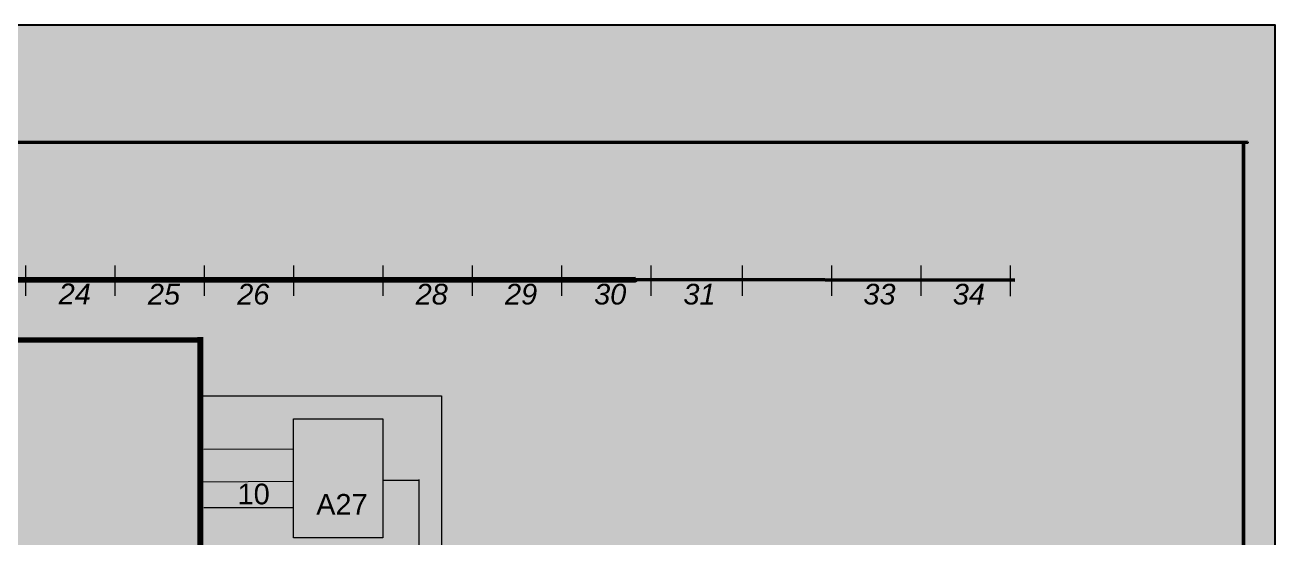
# Model space of a CAD drawing. Header units: millimetres. Extents: x 0 to 590, y 2 to 420.
# Drawn here: x 381.6 to 590.4, y 334.6 to 420.2 of the extents above; entities that cross this region are included whole.
import ezdxf
from ezdxf.xclip import XClip

# ---------------------------------------------------------------- set-up
doc = ezdxf.new("R2010")
doc.units = ezdxf.units.MM
doc.header["$MEASUREMENT"] = 0
doc.layers.get('0').update_dxf_attribs({"linetype": 'CONTINUOUS'})
doc.styles.add('Arial$001', font='arial.ttf', dxfattribs={"height": 3.452631})
doc.styles.add('Arial$201', font='ariali.ttf', dxfattribs={"oblique": 15, "height": 2.373684})

# ---------------------------------------------------------------- blocks, each defined once
blk = doc.blocks.new('MF28FC3F0')
at = {"true_color": 0xffffff}
for points in [[(0, 420.2), (0, 2.21), (590.35, 2.21), (590.35, 420.2)], [(0, 420.2), (0, 2.44), (590.35, 2.44), (590.35, 420.2)]]:
    blk.add_hatch(color=0, dxfattribs=at).paths.add_polyline_path(points)
blk = doc.blocks.new('MF28FC4B0')
at = {"color": 0, "linetype": 'Continuous', "lineweight": 50, "true_color": 0x000007}
for points in [[(4.84, 400.61), (585.74, 400.64), (585.74, 400.64)], [(4.84, 400.38), (4.84, 7.48), (585.09, 7.48), (585.09, 400.38)]]:
    blk.add_lwpolyline(points, dxfattribs=at)

msp = doc.modelspace()

# ---------------------------------------------------------------- hatches: boundary and pattern name
at = {"true_color": 0x000007}
h = msp.add_hatch(color=0, dxfattribs=at)
h.paths.add_polyline_path([(431.94, 373.62), (431.94, 373.62), (431.94, 373.64), (431.95, 373.66), (431.95, 373.69), (431.96, 373.71), (431.96, 373.73), (431.97, 373.75), (431.97, 373.77), (431.98, 373.79), (431.98, 373.81), (431.99, 373.83), (432, 373.85), (432, 373.87), (432.01, 373.88), (432.01, 373.9), (432.02, 373.92), (432.03, 373.94), (432.03, 373.95), (432.04, 373.97), (432.05, 373.99), (432.06, 374), (432.06, 374.02), (432.07, 374.03), (432.08, 374.05), (432.09, 374.06), (432.09, 374.06), (432.1, 374.08), (432.1, 374.09), (432.11, 374.11), (432.12, 374.12), (432.13, 374.13), (432.14, 374.15), (432.15, 374.16), (432.16, 374.17), (432.17, 374.19), (432.18, 374.2), (432.19, 374.21), (432.2, 374.23), (432.21, 374.24), (432.22, 374.26), (432.23, 374.27), (432.25, 374.28), (432.26, 374.3), (432.27, 374.31), (432.28, 374.32), (432.3, 374.34), (432.31, 374.35), (432.32, 374.36), (432.34, 374.38), (432.35, 374.39), (432.37, 374.41), (432.38, 374.42), (432.4, 374.43), (432.42, 374.45), (432.43, 374.47), (432.45, 374.48), (432.47, 374.5), (432.5, 374.52), (432.52, 374.54), (432.54, 374.56), (432.57, 374.58), (432.59, 374.6), (432.62, 374.62), (432.64, 374.65), (432.67, 374.67), (432.7, 374.7), (432.73, 374.72), (432.76, 374.75), (432.8, 374.77), (432.83, 374.8), (432.87, 374.83), (432.9, 374.86), (432.94, 374.89), (432.98, 374.92), (433, 374.94), (433.02, 374.96), (433.04, 374.97), (433.06, 374.99), (433.08, 375.01), (433.1, 375.02), (433.12, 375.04), (433.14, 375.05), (433.16, 375.07), (433.18, 375.08), (433.19, 375.1), (433.21, 375.11), (433.23, 375.12), (433.24, 375.14), (433.25, 375.15), (433.27, 375.16), (433.28, 375.17), (433.29, 375.18), (433.31, 375.2), (433.32, 375.21), (433.33, 375.22), (433.34, 375.23), (433.35, 375.24), (433.36, 375.25), (433.37, 375.26), (433.38, 375.27), (433.39, 375.29), (433.4, 375.3), (433.41, 375.31), (433.42, 375.32), (433.43, 375.34), (433.44, 375.35), (433.45, 375.36), (433.46, 375.37), (433.47, 375.38), (433.48, 375.4), (433.49, 375.41), (433.5, 375.42), (433.51, 375.43), (433.51, 375.45), (433.52, 375.46), (433.53, 375.47), (433.54, 375.48), (433.54, 375.5), (433.55, 375.51), (433.56, 375.52), (433.56, 375.53), (433.57, 375.55), (433.57, 375.55), (433.58, 375.56), (433.58, 375.57), (433.59, 375.58), (433.59, 375.59), (433.59, 375.6), (433.59, 375.61), (433.6, 375.62), (433.6, 375.62), (433.6, 375.63), (433.6, 375.64), (433.61, 375.65), (433.61, 375.66), (433.61, 375.67), (433.61, 375.68), (433.61, 375.69), (433.62, 375.7), (433.62, 375.71), (433.62, 375.72), (433.62, 375.73), (433.62, 375.73), (433.62, 375.74), (433.62, 375.75), (433.62, 375.76), (433.62, 375.78), (433.62, 375.79), (433.62, 375.81), (433.62, 375.82), (433.61, 375.84), (433.61, 375.86), (433.61, 375.87), (433.6, 375.89), (433.6, 375.9), (433.59, 375.92), (433.59, 375.93), (433.58, 375.94), (433.58, 375.96), (433.57, 375.97), (433.56, 375.99), (433.55, 376), (433.55, 376.01), (433.54, 376.03), (433.53, 376.04), (433.52, 376.05), (433.51, 376.07), (433.49, 376.08), (433.48, 376.09), (433.47, 376.11), (433.46, 376.12), (433.45, 376.13), (433.44, 376.14), (433.43, 376.15), (433.42, 376.16), (433.4, 376.17), (433.39, 376.18), (433.38, 376.18), (433.36, 376.19), (433.35, 376.2), (433.34, 376.2), (433.32, 376.21), (433.31, 376.21), (433.29, 376.22), (433.28, 376.22), (433.26, 376.22), (433.25, 376.23), (433.23, 376.23), (433.21, 376.23), (433.2, 376.23), (433.18, 376.24), (433.16, 376.24), (433.14, 376.24), (433.13, 376.24), (433.11, 376.24), (433.09, 376.24), (433.08, 376.23), (433.06, 376.23), (433.05, 376.23), (433.03, 376.23), (433.01, 376.22), (433, 376.22), (432.98, 376.22), (432.97, 376.21), (432.95, 376.21), (432.94, 376.2), (432.93, 376.2), (432.91, 376.19), (432.9, 376.18), (432.88, 376.18), (432.87, 376.17), (432.86, 376.16), (432.84, 376.15), (432.83, 376.14), (432.82, 376.13), (432.8, 376.13), (432.79, 376.12), (432.78, 376.11), (432.77, 376.09), (432.76, 376.08), (432.74, 376.07), (432.73, 376.05), (432.72, 376.04), (432.71, 376.02), (432.7, 376.01), (432.69, 375.99), (432.68, 375.97), (432.67, 375.95), (432.66, 375.94), (432.65, 375.92), (432.64, 375.9), (432.63, 375.88), (432.62, 375.86), (432.61, 375.84), (432.61, 375.82), (432.6, 375.79), (432.59, 375.77), (432.59, 375.75), (432.58, 375.72), (432.57, 375.7), (432.57, 375.67), (432.57, 375.64), (432.2, 375.69), (432.2, 375.69), (432.21, 375.73), (432.21, 375.76), (432.22, 375.79), (432.23, 375.82), (432.23, 375.85), (432.24, 375.88), (432.25, 375.91), (432.26, 375.94), (432.27, 375.96), (432.29, 375.99), (432.3, 376.02), (432.31, 376.04), (432.32, 376.07), (432.34, 376.09), (432.35, 376.11), (432.37, 376.14), (432.39, 376.16), (432.4, 376.18), (432.42, 376.2), (432.44, 376.22), (432.46, 376.25), (432.48, 376.26), (432.5, 376.28), (432.52, 376.3), (432.54, 376.32), (432.56, 376.34), (432.58, 376.36), (432.6, 376.37), (432.62, 376.39), (432.65, 376.4), (432.67, 376.42), (432.69, 376.43), (432.72, 376.44), (432.74, 376.45), (432.76, 376.46), (432.79, 376.47), (432.82, 376.48), (432.84, 376.49), (432.87, 376.5), (432.89, 376.51), (432.92, 376.51), (432.95, 376.52), (432.98, 376.52), (433.01, 376.53), (433.04, 376.53), (433.06, 376.53), (433.09, 376.53), (433.13, 376.53), (433.15, 376.53), (433.17, 376.53), (433.19, 376.53), (433.21, 376.53), (433.23, 376.53), (433.25, 376.53), (433.27, 376.52), (433.28, 376.52), (433.3, 376.52), (433.32, 376.52), (433.34, 376.51), (433.36, 376.51), (433.38, 376.5), (433.4, 376.5), (433.41, 376.49), (433.43, 376.48), (433.45, 376.48), (433.47, 376.47), (433.49, 376.46), (433.5, 376.46), (433.52, 376.45), (433.54, 376.44), (433.55, 376.43), (433.57, 376.42), (433.57, 376.42), (433.59, 376.41), (433.6, 376.4), (433.62, 376.39), (433.63, 376.38), (433.65, 376.37), (433.66, 376.37), (433.68, 376.36), (433.69, 376.35), (433.7, 376.34), (433.72, 376.32), (433.73, 376.31), (433.74, 376.3), (433.76, 376.29), (433.77, 376.28), (433.78, 376.27), (433.79, 376.25), (433.8, 376.24), (433.81, 376.23), (433.82, 376.21), (433.83, 376.2), (433.84, 376.19), (433.85, 376.17), (433.86, 376.15), (433.87, 376.14), (433.88, 376.12), (433.89, 376.11), (433.89, 376.09), (433.9, 376.07), (433.91, 376.06), (433.92, 376.04), (433.93, 376.03), (433.93, 376.01), (433.94, 376), (433.94, 375.98), (433.95, 375.96), (433.95, 375.95), (433.96, 375.93), (433.96, 375.92), (433.97, 375.9), (433.97, 375.89), (433.97, 375.87), (433.98, 375.86), (433.98, 375.84), (433.98, 375.82), (433.98, 375.81), (433.98, 375.79), (433.98, 375.78), (433.98, 375.76), (433.98, 375.73), (433.98, 375.71), (433.98, 375.69), (433.97, 375.66), (433.97, 375.64), (433.97, 375.61), (433.96, 375.59), (433.96, 375.57), (433.95, 375.54), (433.94, 375.52), (433.93, 375.5), (433.92, 375.47), (433.91, 375.45), (433.9, 375.43), (433.89, 375.4), (433.88, 375.38), (433.87, 375.36), (433.86, 375.34), (433.84, 375.31), (433.83, 375.29), (433.81, 375.27), (433.8, 375.25), (433.78, 375.22), (433.77, 375.2), (433.77, 375.2), (433.76, 375.18), (433.74, 375.17), (433.73, 375.15), (433.71, 375.13), (433.69, 375.11), (433.67, 375.09), (433.65, 375.07), (433.63, 375.05), (433.61, 375.03), (433.58, 375), (433.55, 374.98), (433.52, 374.95), (433.49, 374.92), (433.46, 374.89), (433.42, 374.86), (433.38, 374.83), (433.34, 374.8), (433.3, 374.77), (433.26, 374.73), (433.22, 374.7), (433.17, 374.66), (433.13, 374.62), (433.08, 374.58), (433.03, 374.54), (433.03, 374.54), (433, 374.52), (432.98, 374.51), (432.96, 374.49), (432.94, 374.48), (432.92, 374.46), (432.9, 374.45), (432.88, 374.43), (432.86, 374.42), (432.84, 374.4), (432.83, 374.39), (432.81, 374.37), (432.79, 374.36), (432.78, 374.34), (432.76, 374.33), (432.74, 374.32), (432.73, 374.3), (432.72, 374.29), (432.7, 374.28), (432.69, 374.27), (432.68, 374.26), (432.66, 374.24), (432.65, 374.23), (432.64, 374.22), (432.63, 374.21), (432.63, 374.21), (432.62, 374.2), (432.61, 374.19), (432.6, 374.18), (432.59, 374.16), (432.58, 374.15), (432.57, 374.14), (432.56, 374.13), (432.55, 374.12), (432.55, 374.11), (432.54, 374.1), (432.53, 374.08), (432.52, 374.07), (432.51, 374.06), (432.5, 374.05), (432.5, 374.04), (432.49, 374.03), (432.48, 374.02), (432.47, 374.01), (432.47, 374), (432.46, 373.99), (432.45, 373.98), (432.45, 373.97), (432.44, 373.96), (432.43, 373.95), (432.43, 373.95), (433.73, 373.95), (433.67, 373.62)])
h.paths.add_polyline_path([(431.94, 373.62), (433.67, 373.62)])
h.paths.add_polyline_path([(436.9, 373.62), (436.9, 373.62), (436.9, 373.64), (436.9, 373.67), (436.91, 373.69), (436.92, 373.72), (436.92, 373.75), (436.93, 373.77), (436.93, 373.8), (436.94, 373.83), (436.95, 373.86), (436.95, 373.88), (436.96, 373.91), (436.97, 373.94), (436.98, 373.97), (436.99, 374), (437, 374.03), (437.01, 374.06), (437.02, 374.09), (437.03, 374.13), (437.04, 374.16), (437.05, 374.19), (437.06, 374.22), (437.07, 374.26), (437.08, 374.29), (437.09, 374.33), (437.09, 374.33), (437.11, 374.37), (437.12, 374.41), (437.14, 374.45), (437.16, 374.49), (437.17, 374.53), (437.19, 374.57), (437.21, 374.62), (437.22, 374.66), (437.24, 374.7), (437.26, 374.74), (437.28, 374.78), (437.3, 374.82), (437.32, 374.86), (437.34, 374.9), (437.36, 374.94), (437.39, 374.99), (437.41, 375.03), (437.43, 375.07), (437.45, 375.11), (437.48, 375.15), (437.5, 375.19), (437.52, 375.23), (437.55, 375.27), (437.57, 375.31), (437.6, 375.35), (437.62, 375.39), (437.65, 375.43), (437.67, 375.47), (437.7, 375.51), (437.73, 375.54), (437.75, 375.58), (437.78, 375.62), (437.81, 375.65), (437.83, 375.69), (437.86, 375.72), (437.89, 375.76), (437.92, 375.79), (437.95, 375.83), (437.98, 375.86), (438.01, 375.9), (438.03, 375.93), (438.06, 375.96), (438.09, 376), (438.12, 376.03), (438.15, 376.06), (438.18, 376.09), (438.22, 376.12), (438.25, 376.15), (436.8, 376.15), (436.86, 376.48), (438.71, 376.48), (438.64, 376.15), (438.64, 376.15), (438.6, 376.12), (438.56, 376.08), (438.53, 376.05), (438.49, 376.01), (438.45, 375.97), (438.42, 375.93), (438.38, 375.89), (438.34, 375.85), (438.31, 375.81), (438.27, 375.76), (438.24, 375.72), (438.21, 375.68), (438.17, 375.63), (438.14, 375.58), (438.1, 375.54), (438.07, 375.49), (438.04, 375.44), (438.01, 375.39), (437.97, 375.34), (437.94, 375.29), (437.91, 375.24), (437.88, 375.19), (437.85, 375.14), (437.82, 375.08), (437.82, 375.08), (437.79, 375.02), (437.75, 374.96), (437.72, 374.9), (437.69, 374.84), (437.66, 374.78), (437.64, 374.71), (437.61, 374.65), (437.58, 374.59), (437.56, 374.53), (437.53, 374.47), (437.51, 374.41), (437.48, 374.35), (437.46, 374.28), (437.44, 374.22), (437.42, 374.16), (437.4, 374.1), (437.38, 374.04), (437.36, 373.98), (437.34, 373.92), (437.32, 373.86), (437.3, 373.8), (437.29, 373.74), (437.27, 373.68), (437.26, 373.62)])
h.paths.add_polyline_path([(436.9, 373.62), (437.26, 373.62)])
h = msp.add_hatch(color=0, dxfattribs=at)
edge = h.paths.add_edge_path()
edge.add_line((506.71, 374.38), (507.06, 374.43))
edge.add_spline(control_points=[(507.06, 374.43), (507.09, 374.23), (507.14, 374.08), (507.24, 373.98), (507.24, 373.98), (507.32, 373.9), (507.43, 373.87), (507.58, 373.87), (507.58, 373.87), (507.76, 373.87), (507.91, 373.92), (508.04, 374.05), (508.04, 374.05), (508.18, 374.18), (508.24, 374.31), (508.24, 374.48), (508.24, 374.48), (508.24, 374.62), (508.19, 374.74), (508.09, 374.84), (508.09, 374.84), (507.99, 374.92), (507.86, 374.97), (507.71, 374.97), (507.71, 374.97), (507.68, 374.97), (507.65, 374.97), (507.6, 374.97)], knot_values=[0, 0, 0, 0, 0.035714, 0.035714, 0.035714, 0.035714, 0.071429, 0.071429, 0.071429, 0.071429, 0.107143, 0.107143, 0.107143, 0.107143, 0.142857, 0.142857, 0.142857, 0.142857, 0.178571, 0.178571, 0.178571, 0.178571, 0.214286, 0.214286, 0.214286, 0.214286, 1, 1, 1, 1], degree=3, periodic=0)
edge.add_line((507.6, 374.97), (507.65, 375.27))
edge.add_spline(control_points=[(507.65, 375.27), (507.68, 375.27), (507.71, 375.25), (507.75, 375.25), (507.75, 375.25), (507.96, 375.25), (508.11, 375.3), (508.22, 375.4), (508.22, 375.4), (508.34, 375.5), (508.39, 375.63), (508.39, 375.78), (508.39, 375.78), (508.39, 375.91), (508.34, 376.02), (508.26, 376.11), (508.26, 376.11), (508.16, 376.2), (508.06, 376.24), (507.93, 376.24), (507.93, 376.24), (507.8, 376.24), (507.68, 376.2), (507.58, 376.11), (507.58, 376.11), (507.47, 376.01), (507.42, 375.87), (507.38, 375.71)], knot_values=[0, 0, 0, 0, 0.035714, 0.035714, 0.035714, 0.035714, 0.071429, 0.071429, 0.071429, 0.071429, 0.107143, 0.107143, 0.107143, 0.107143, 0.142857, 0.142857, 0.142857, 0.142857, 0.178571, 0.178571, 0.178571, 0.178571, 0.214286, 0.214286, 0.214286, 0.214286, 1, 1, 1, 1], degree=3, periodic=0)
edge.add_line((507.38, 375.71), (507.02, 375.78))
edge.add_spline(control_points=[(507.02, 375.78), (507.09, 376.02), (507.2, 376.2), (507.37, 376.34), (507.37, 376.34), (507.53, 376.47), (507.71, 376.53), (507.94, 376.53), (507.94, 376.53), (508.19, 376.53), (508.37, 376.45), (508.52, 376.32), (508.52, 376.32), (508.67, 376.17), (508.74, 375.99), (508.74, 375.79), (508.74, 375.79), (508.74, 375.63), (508.7, 375.5), (508.62, 375.38), (508.62, 375.38), (508.54, 375.27), (508.42, 375.18), (508.26, 375.1), (508.26, 375.1), (508.37, 375.04), (508.46, 374.95), (508.52, 374.85), (508.52, 374.85), (508.57, 374.77), (508.6, 374.66), (508.6, 374.54), (508.6, 374.54), (508.6, 374.28), (508.5, 374.05), (508.31, 373.87), (508.31, 373.87), (508.11, 373.67), (507.88, 373.57), (507.62, 373.57), (507.62, 373.57), (507.35, 373.57), (507.14, 373.65), (506.97, 373.8), (506.97, 373.8), (506.83, 373.95), (506.73, 374.13), (506.71, 374.38)], knot_values=[0, 0, 0, 0, 0.020833, 0.020833, 0.020833, 0.020833, 0.041667, 0.041667, 0.041667, 0.041667, 0.0625, 0.0625, 0.0625, 0.0625, 0.083333, 0.083333, 0.083333, 0.083333, 0.104167, 0.104167, 0.104167, 0.104167, 0.125, 0.125, 0.125, 0.125, 0.145833, 0.145833, 0.145833, 0.145833, 0.166667, 0.166667, 0.166667, 0.166667, 0.1875, 0.1875, 0.1875, 0.1875, 0.208333, 0.208333, 0.208333, 0.208333, 0.229167, 0.229167, 0.229167, 0.229167, 1, 1, 1, 1], degree=3, periodic=0)
h.paths.add_polyline_path([(511.34, 373.62), (511.34, 373.62), (511.34, 373.64), (511.35, 373.66), (511.35, 373.69), (511.35, 373.71), (511.36, 373.73), (511.36, 373.75), (511.37, 373.77), (511.38, 373.79), (511.38, 373.81), (511.39, 373.83), (511.39, 373.85), (511.4, 373.87), (511.4, 373.88), (511.41, 373.9), (511.42, 373.92), (511.42, 373.94), (511.43, 373.95), (511.44, 373.97), (511.45, 373.99), (511.45, 374), (511.46, 374.02), (511.47, 374.03), (511.48, 374.05), (511.48, 374.06), (511.48, 374.06), (511.49, 374.08), (511.5, 374.09), (511.51, 374.11), (511.52, 374.12), (511.53, 374.13), (511.54, 374.15), (511.55, 374.16), (511.56, 374.17), (511.57, 374.19), (511.58, 374.2), (511.59, 374.21), (511.6, 374.23), (511.61, 374.24), (511.62, 374.26), (511.63, 374.27), (511.64, 374.28), (511.66, 374.3), (511.67, 374.31), (511.68, 374.32), (511.69, 374.34), (511.71, 374.35), (511.72, 374.36), (511.73, 374.38), (511.75, 374.39), (511.76, 374.41), (511.78, 374.42), (511.79, 374.43), (511.81, 374.45), (511.82, 374.47), (511.84, 374.48), (511.86, 374.5), (511.88, 374.52), (511.91, 374.54), (511.93, 374.56), (511.96, 374.58), (511.98, 374.6), (512.01, 374.62), (512.04, 374.65), (512.06, 374.67), (512.09, 374.7), (512.13, 374.72), (512.16, 374.75), (512.19, 374.77), (512.23, 374.8), (512.26, 374.83), (512.3, 374.86), (512.34, 374.89), (512.37, 374.92), (512.4, 374.94), (512.42, 374.96), (512.44, 374.97), (512.46, 374.99), (512.48, 375.01), (512.5, 375.02), (512.52, 375.04), (512.54, 375.05), (512.56, 375.07), (512.57, 375.08), (512.59, 375.1), (512.61, 375.11), (512.62, 375.12), (512.64, 375.14), (512.65, 375.15), (512.67, 375.16), (512.68, 375.17), (512.69, 375.18), (512.7, 375.2), (512.71, 375.21), (512.72, 375.22), (512.73, 375.23), (512.74, 375.24), (512.75, 375.25), (512.76, 375.26), (512.78, 375.27), (512.79, 375.29), (512.8, 375.3), (512.81, 375.31), (512.82, 375.32), (512.83, 375.34), (512.84, 375.35), (512.85, 375.36), (512.86, 375.37), (512.87, 375.38), (512.88, 375.4), (512.89, 375.41), (512.9, 375.42), (512.9, 375.43), (512.91, 375.45), (512.92, 375.46), (512.93, 375.47), (512.93, 375.48), (512.94, 375.5), (512.95, 375.51), (512.95, 375.52), (512.96, 375.53), (512.97, 375.55), (512.97, 375.55), (512.97, 375.56), (512.98, 375.57), (512.98, 375.58), (512.99, 375.59), (512.99, 375.6), (512.99, 375.61), (512.99, 375.62), (513, 375.62), (513, 375.63), (513, 375.64), (513, 375.65), (513.01, 375.66), (513.01, 375.67), (513.01, 375.68), (513.01, 375.69), (513.01, 375.7), (513.01, 375.71), (513.01, 375.72), (513.01, 375.73), (513.02, 375.73), (513.02, 375.74), (513.02, 375.75), (513.02, 375.76), (513.02, 375.78), (513.02, 375.79), (513.01, 375.81), (513.01, 375.82), (513.01, 375.84), (513.01, 375.86), (513, 375.87), (513, 375.89), (513, 375.9), (512.99, 375.92), (512.98, 375.93), (512.98, 375.94), (512.97, 375.96), (512.97, 375.97), (512.96, 375.99), (512.95, 376), (512.94, 376.01), (512.93, 376.03), (512.92, 376.04), (512.91, 376.05), (512.9, 376.07), (512.89, 376.08), (512.88, 376.09), (512.87, 376.11), (512.86, 376.12), (512.84, 376.13), (512.83, 376.14), (512.82, 376.15), (512.8, 376.16), (512.79, 376.17), (512.78, 376.18), (512.76, 376.18), (512.75, 376.19), (512.74, 376.2), (512.72, 376.2), (512.71, 376.21), (512.69, 376.21), (512.68, 376.22), (512.66, 376.22), (512.65, 376.22), (512.63, 376.23), (512.62, 376.23), (512.6, 376.23), (512.59, 376.23), (512.57, 376.24), (512.55, 376.24), (512.54, 376.24), (512.52, 376.24), (512.51, 376.24), (512.49, 376.24), (512.47, 376.23), (512.46, 376.23), (512.44, 376.23), (512.43, 376.23), (512.41, 376.22), (512.4, 376.22), (512.38, 376.22), (512.37, 376.21), (512.35, 376.21), (512.34, 376.2), (512.32, 376.2), (512.31, 376.19), (512.29, 376.18), (512.28, 376.18), (512.27, 376.17), (512.25, 376.16), (512.24, 376.15), (512.23, 376.14), (512.21, 376.13), (512.2, 376.13), (512.19, 376.12), (512.18, 376.11), (512.16, 376.09), (512.15, 376.08), (512.14, 376.07), (512.12, 376.05), (512.11, 376.04), (512.1, 376.02), (512.09, 376.01), (512.08, 375.99), (512.07, 375.97), (512.06, 375.95), (512.05, 375.94), (512.04, 375.92), (512.03, 375.9), (512.02, 375.88), (512.01, 375.86), (512, 375.84), (511.99, 375.82), (511.99, 375.79), (511.98, 375.77), (511.97, 375.75), (511.97, 375.72), (511.96, 375.7), (511.95, 375.67), (511.95, 375.64), (511.6, 375.69), (511.6, 375.69), (511.6, 375.73), (511.61, 375.76), (511.62, 375.79), (511.62, 375.82), (511.63, 375.85), (511.64, 375.88), (511.65, 375.91), (511.65, 375.94), (511.66, 375.96), (511.68, 375.99), (511.69, 376.02), (511.7, 376.04), (511.71, 376.07), (511.72, 376.09), (511.74, 376.11), (511.75, 376.14), (511.77, 376.16), (511.79, 376.18), (511.8, 376.2), (511.82, 376.22), (511.84, 376.25), (511.86, 376.26), (511.88, 376.28), (511.9, 376.3), (511.92, 376.32), (511.94, 376.34), (511.96, 376.36), (511.98, 376.37), (512.01, 376.39), (512.03, 376.4), (512.05, 376.42), (512.08, 376.43), (512.1, 376.44), (512.13, 376.45), (512.15, 376.46), (512.18, 376.47), (512.2, 376.48), (512.23, 376.49), (512.26, 376.5), (512.29, 376.51), (512.31, 376.51), (512.34, 376.52), (512.37, 376.52), (512.4, 376.53), (512.43, 376.53), (512.46, 376.53), (512.49, 376.53), (512.52, 376.53), (512.54, 376.53), (512.56, 376.53), (512.58, 376.53), (512.6, 376.53), (512.62, 376.53), (512.64, 376.53), (512.66, 376.52), (512.68, 376.52), (512.7, 376.52), (512.72, 376.52), (512.74, 376.51), (512.76, 376.51), (512.78, 376.5), (512.79, 376.5), (512.81, 376.49), (512.83, 376.48), (512.85, 376.48), (512.86, 376.47), (512.88, 376.46), (512.9, 376.46), (512.92, 376.45), (512.93, 376.44), (512.95, 376.43), (512.97, 376.42), (512.97, 376.42), (512.98, 376.41), (513, 376.4), (513.01, 376.39), (513.03, 376.38), (513.04, 376.37), (513.06, 376.37), (513.07, 376.36), (513.09, 376.35), (513.1, 376.34), (513.11, 376.32), (513.13, 376.31), (513.14, 376.3), (513.15, 376.29), (513.16, 376.28), (513.18, 376.27), (513.19, 376.25), (513.2, 376.24), (513.21, 376.23), (513.22, 376.21), (513.23, 376.2), (513.24, 376.19), (513.25, 376.17), (513.25, 376.15), (513.26, 376.14), (513.27, 376.12), (513.28, 376.11), (513.29, 376.09), (513.29, 376.07), (513.3, 376.06), (513.31, 376.04), (513.31, 376.03), (513.32, 376.01), (513.32, 376), (513.33, 375.98), (513.33, 375.96), (513.34, 375.95), (513.34, 375.93), (513.34, 375.92), (513.35, 375.9), (513.35, 375.89), (513.35, 375.87), (513.36, 375.86), (513.36, 375.84), (513.36, 375.82), (513.36, 375.81), (513.36, 375.79), (513.36, 375.78), (513.36, 375.76), (513.36, 375.73), (513.36, 375.71), (513.36, 375.69), (513.36, 375.66), (513.35, 375.64), (513.35, 375.61), (513.35, 375.59), (513.34, 375.57), (513.33, 375.54), (513.33, 375.52), (513.32, 375.5), (513.31, 375.47), (513.3, 375.45), (513.29, 375.43), (513.28, 375.4), (513.27, 375.38), (513.26, 375.36), (513.25, 375.34), (513.24, 375.31), (513.22, 375.29), (513.21, 375.27), (513.2, 375.25), (513.18, 375.22), (513.16, 375.2), (513.16, 375.2), (513.15, 375.18), (513.14, 375.17), (513.13, 375.15), (513.11, 375.13), (513.09, 375.11), (513.07, 375.09), (513.05, 375.07), (513.03, 375.05), (513, 375.03), (512.98, 375), (512.95, 374.98), (512.92, 374.95), (512.89, 374.92), (512.85, 374.89), (512.82, 374.86), (512.78, 374.83), (512.74, 374.8), (512.7, 374.77), (512.66, 374.73), (512.62, 374.7), (512.57, 374.66), (512.52, 374.62), (512.47, 374.58), (512.42, 374.54), (512.42, 374.54), (512.4, 374.52), (512.38, 374.51), (512.36, 374.49), (512.34, 374.48), (512.32, 374.46), (512.3, 374.45), (512.28, 374.43), (512.26, 374.42), (512.24, 374.4), (512.22, 374.39), (512.21, 374.37), (512.19, 374.36), (512.17, 374.34), (512.16, 374.33), (512.14, 374.32), (512.13, 374.3), (512.11, 374.29), (512.1, 374.28), (512.09, 374.27), (512.07, 374.26), (512.06, 374.24), (512.05, 374.23), (512.04, 374.22), (512.03, 374.21), (512.03, 374.21), (512.02, 374.2), (512.01, 374.19), (512, 374.18), (511.99, 374.16), (511.98, 374.15), (511.97, 374.14), (511.96, 374.13), (511.95, 374.12), (511.94, 374.11), (511.93, 374.1), (511.93, 374.08), (511.92, 374.07), (511.91, 374.06), (511.9, 374.05), (511.89, 374.04), (511.89, 374.03), (511.88, 374.02), (511.87, 374.01), (511.86, 374), (511.86, 373.99), (511.85, 373.98), (511.84, 373.97), (511.84, 373.96), (511.83, 373.95), (511.83, 373.95), (513.13, 373.95), (513.07, 373.62)])
h.paths.add_polyline_path([(511.34, 373.62), (513.07, 373.62)])
for points in [[(418.08, 359.23), (417.71, 359.23), (417.71, 361.48), (417.71, 361.48), (417.7, 361.47), (417.69, 361.46), (417.68, 361.45), (417.67, 361.44), (417.66, 361.43), (417.65, 361.42), (417.63, 361.41), (417.62, 361.4), (417.61, 361.39), (417.59, 361.38), (417.58, 361.37), (417.57, 361.36), (417.55, 361.35), (417.54, 361.34), (417.52, 361.33), (417.51, 361.32), (417.5, 361.31), (417.48, 361.3), (417.46, 361.29), (417.45, 361.28), (417.43, 361.27), (417.42, 361.26), (417.4, 361.25), (417.38, 361.24), (417.38, 361.24), (417.37, 361.23), (417.35, 361.22), (417.33, 361.21), (417.31, 361.2), (417.3, 361.19), (417.28, 361.18), (417.26, 361.17), (417.25, 361.16), (417.23, 361.16), (417.21, 361.15), (417.2, 361.14), (417.18, 361.13), (417.17, 361.13), (417.15, 361.12), (417.14, 361.11), (417.12, 361.11), (417.11, 361.1), (417.09, 361.09), (417.08, 361.09), (417.06, 361.08), (417.05, 361.07), (417.03, 361.07), (417.02, 361.06), (417.01, 361.06), (417.01, 361.4), (417.01, 361.4), (417.03, 361.41), (417.05, 361.43), (417.08, 361.44), (417.1, 361.45), (417.13, 361.46), (417.15, 361.48), (417.17, 361.49), (417.2, 361.5), (417.22, 361.52), (417.24, 361.53), (417.27, 361.54), (417.29, 361.56), (417.31, 361.57), (417.33, 361.58), (417.35, 361.6), (417.37, 361.61), (417.39, 361.63), (417.42, 361.64), (417.44, 361.66), (417.46, 361.68), (417.48, 361.69), (417.49, 361.71), (417.51, 361.73), (417.53, 361.75), (417.53, 361.75), (417.55, 361.76), (417.57, 361.78), (417.59, 361.8), (417.6, 361.81), (417.62, 361.83), (417.63, 361.84), (417.65, 361.86), (417.66, 361.87), (417.68, 361.89), (417.69, 361.91), (417.71, 361.92), (417.72, 361.94), (417.73, 361.95), (417.74, 361.97), (417.76, 361.98), (417.77, 362), (417.78, 362.01), (417.79, 362.03), (417.8, 362.05), (417.81, 362.06), (417.82, 362.08), (417.83, 362.09), (417.84, 362.11), (417.85, 362.13), (418.08, 362.13), (418.08, 359.23), (418.08, 362.13)], [(420.02, 359.23), (419.67, 359.23), (419.67, 361.48), (419.67, 361.48), (419.66, 361.47), (419.65, 361.46), (419.64, 361.45), (419.62, 361.44), (419.61, 361.43), (419.6, 361.42), (419.59, 361.41), (419.57, 361.4), (419.56, 361.39), (419.55, 361.38), (419.53, 361.37), (419.52, 361.36), (419.5, 361.35), (419.49, 361.34), (419.48, 361.33), (419.46, 361.32), (419.45, 361.31), (419.43, 361.3), (419.41, 361.29), (419.4, 361.28), (419.38, 361.27), (419.36, 361.26), (419.35, 361.25), (419.33, 361.24), (419.33, 361.24), (419.31, 361.23), (419.29, 361.22), (419.28, 361.21), (419.26, 361.2), (419.25, 361.19), (419.23, 361.18), (419.21, 361.17), (419.2, 361.16), (419.18, 361.16), (419.16, 361.15), (419.15, 361.14), (419.13, 361.13), (419.12, 361.13), (419.1, 361.12), (419.08, 361.11), (419.07, 361.11), (419.05, 361.1), (419.04, 361.09), (419.02, 361.09), (419.01, 361.08), (418.99, 361.07), (418.98, 361.07), (418.96, 361.06), (418.95, 361.06), (418.95, 361.4), (418.95, 361.4), (418.97, 361.41), (419, 361.43), (419.02, 361.44), (419.05, 361.45), (419.07, 361.46), (419.09, 361.48), (419.12, 361.49), (419.14, 361.5), (419.16, 361.52), (419.19, 361.53), (419.21, 361.54), (419.23, 361.56), (419.25, 361.57), (419.27, 361.58), (419.3, 361.6), (419.32, 361.61), (419.34, 361.63), (419.36, 361.64), (419.38, 361.66), (419.4, 361.68), (419.42, 361.69), (419.44, 361.71), (419.46, 361.73), (419.48, 361.75), (419.48, 361.75), (419.49, 361.76), (419.51, 361.78), (419.53, 361.8), (419.55, 361.81), (419.56, 361.83), (419.58, 361.84), (419.59, 361.86), (419.61, 361.87), (419.62, 361.89), (419.64, 361.91), (419.65, 361.92), (419.66, 361.94), (419.68, 361.95), (419.69, 361.97), (419.7, 361.98), (419.71, 362), (419.72, 362.01), (419.73, 362.03), (419.74, 362.05), (419.75, 362.06), (419.76, 362.08), (419.77, 362.09), (419.78, 362.11), (419.79, 362.13), (420.02, 362.13), (420.02, 359.23), (420.02, 362.13)], [(419.29, 350.63), (418.95, 350.63), (418.95, 352.89), (418.95, 352.89), (418.94, 352.88), (418.93, 352.87), (418.92, 352.86), (418.9, 352.85), (418.89, 352.84), (418.88, 352.83), (418.87, 352.82), (418.86, 352.81), (418.84, 352.8), (418.83, 352.79), (418.81, 352.78), (418.8, 352.77), (418.79, 352.76), (418.77, 352.75), (418.76, 352.74), (418.74, 352.73), (418.72, 352.72), (418.71, 352.71), (418.69, 352.7), (418.67, 352.69), (418.66, 352.68), (418.64, 352.68), (418.62, 352.67), (418.6, 352.66), (418.6, 352.66), (418.59, 352.65), (418.57, 352.64), (418.55, 352.63), (418.54, 352.62), (418.52, 352.61), (418.5, 352.6), (418.49, 352.59), (418.47, 352.58), (418.46, 352.57), (418.44, 352.56), (418.42, 352.56), (418.41, 352.55), (418.39, 352.54), (418.38, 352.53), (418.36, 352.52), (418.35, 352.52), (418.33, 352.51), (418.32, 352.5), (418.31, 352.49), (418.29, 352.49), (418.28, 352.48), (418.27, 352.47), (418.25, 352.47), (418.24, 352.46), (418.24, 352.81), (418.24, 352.81), (418.27, 352.82), (418.29, 352.83), (418.31, 352.84), (418.34, 352.86), (418.36, 352.87), (418.38, 352.88), (418.41, 352.9), (418.43, 352.91), (418.45, 352.92), (418.47, 352.94), (418.49, 352.95), (418.51, 352.97), (418.54, 352.98), (418.56, 353), (418.58, 353.01), (418.6, 353.03), (418.62, 353.04), (418.64, 353.06), (418.66, 353.07), (418.68, 353.09), (418.69, 353.1), (418.71, 353.12), (418.73, 353.14), (418.75, 353.15), (418.75, 353.15), (418.77, 353.17), (418.79, 353.19), (418.8, 353.2), (418.82, 353.22), (418.84, 353.23), (418.86, 353.25), (418.87, 353.27), (418.89, 353.28), (418.9, 353.3), (418.92, 353.32), (418.93, 353.33), (418.94, 353.35), (418.96, 353.36), (418.97, 353.38), (418.98, 353.4), (418.99, 353.41), (419, 353.43), (419.01, 353.44), (419.02, 353.46), (419.03, 353.47), (419.04, 353.49), (419.05, 353.5), (419.06, 353.52), (419.06, 353.53), (419.29, 353.53), (419.29, 350.63), (419.29, 353.53)]]:
    msp.add_hatch(color=0, dxfattribs=at).paths.add_polyline_path(points)
at = {"true_color": 0xffffff}
msp.add_hatch(color=0, dxfattribs=at).paths.add_polyline_path([(426.42, 354.52), (426.42, 334.63), (441.34, 334.63), (441.34, 354.52)])
at = {"true_color": 0x000007}
h = msp.add_hatch(color=0, dxfattribs=at)
edge = h.paths.add_edge_path()
edge.add_spline(control_points=[(434.39, 348.44), (434.28, 348.31), (434.15, 348.21), (434.01, 348.15), (434.01, 348.15), (433.88, 348.08), (433.72, 348.05), (433.57, 348.05), (433.57, 348.05), (433.27, 348.05), (433.03, 348.15), (432.86, 348.36), (432.86, 348.36), (432.71, 348.53), (432.65, 348.71), (432.65, 348.9), (432.65, 348.9), (432.65, 349.09), (432.71, 349.25), (432.83, 349.38), (432.83, 349.38), (432.94, 349.53), (433.11, 349.66), (433.34, 349.76), (433.34, 349.76), (433.21, 349.91), (433.13, 350.04), (433.08, 350.14), (433.08, 350.14), (433.03, 350.22), (433.01, 350.32), (433.01, 350.4), (433.01, 350.4), (433.01, 350.58), (433.08, 350.73), (433.22, 350.85), (433.22, 350.85), (433.36, 350.98), (433.52, 351.04), (433.73, 351.04), (433.73, 351.04), (433.93, 351.04), (434.1, 350.98), (434.21, 350.86), (434.21, 350.86), (434.34, 350.75), (434.41, 350.6), (434.41, 350.44), (434.41, 350.44), (434.41, 350.16), (434.23, 349.93), (433.85, 349.73)], knot_values=[0, 0, 0, 0, 0.019231, 0.019231, 0.019231, 0.019231, 0.038462, 0.038462, 0.038462, 0.038462, 0.057692, 0.057692, 0.057692, 0.057692, 0.076923, 0.076923, 0.076923, 0.076923, 0.096154, 0.096154, 0.096154, 0.096154, 0.115385, 0.115385, 0.115385, 0.115385, 0.134615, 0.134615, 0.134615, 0.134615, 0.153846, 0.153846, 0.153846, 0.153846, 0.173077, 0.173077, 0.173077, 0.173077, 0.192308, 0.192308, 0.192308, 0.192308, 0.211538, 0.211538, 0.211538, 0.211538, 0.230769, 0.230769, 0.230769, 0.230769, 1, 1, 1, 1], degree=3, periodic=0)
edge.add_line((433.85, 349.73), (434.38, 349.07))
edge.add_spline(control_points=[(434.38, 349.07), (434.44, 349.18), (434.48, 349.32), (434.51, 349.46)], knot_values=[0, 0, 0, 0, 1, 1, 1, 1], degree=3, periodic=0)
edge.add_line((434.51, 349.46), (434.89, 349.38))
edge.add_spline(control_points=[(434.89, 349.38), (434.82, 349.13), (434.74, 348.92), (434.62, 348.76), (434.62, 348.76), (434.76, 348.59), (434.9, 348.44), (435.08, 348.31)], knot_values=[0, 0, 0, 0, 0.125, 0.125, 0.125, 0.125, 1, 1, 1, 1], degree=3, periodic=0)
edge.add_line((435.08, 348.31), (434.84, 348.03))
edge.add_spline(control_points=[(434.84, 348.03), (434.69, 348.13), (434.54, 348.26), (434.39, 348.44)], knot_values=[0, 0, 0, 0, 1, 1, 1, 1], degree=3, periodic=0)
h.paths.add_polyline_path([(433.67, 349.96), (433.67, 349.96), (433.69, 349.97), (433.71, 349.98), (433.73, 349.99), (433.75, 350), (433.76, 350.01), (433.78, 350.02), (433.8, 350.03), (433.81, 350.04), (433.83, 350.05), (433.84, 350.06), (433.85, 350.07), (433.87, 350.08), (433.88, 350.09), (433.89, 350.1), (433.9, 350.11), (433.91, 350.12), (433.92, 350.13), (433.93, 350.14), (433.94, 350.15), (433.94, 350.15), (433.95, 350.16), (433.96, 350.17), (433.96, 350.18), (433.97, 350.19), (433.97, 350.19), (433.97, 350.2), (433.98, 350.21), (433.98, 350.21), (433.99, 350.22), (433.99, 350.23), (434, 350.24), (434, 350.25), (434.01, 350.26), (434.01, 350.27), (434.02, 350.28), (434.02, 350.29), (434.02, 350.3), (434.03, 350.31), (434.03, 350.32), (434.03, 350.33), (434.04, 350.34), (434.04, 350.35), (434.04, 350.36), (434.04, 350.37), (434.04, 350.38), (434.05, 350.39), (434.05, 350.4), (434.05, 350.41), (434.05, 350.42), (434.05, 350.43), (434.05, 350.44), (434.05, 350.46), (434.04, 350.47), (434.04, 350.48), (434.04, 350.49), (434.04, 350.5), (434.04, 350.51), (434.03, 350.52), (434.03, 350.53), (434.03, 350.54), (434.02, 350.55), (434.02, 350.57), (434.01, 350.58), (434.01, 350.59), (434, 350.59), (434, 350.6), (433.99, 350.61), (433.99, 350.62), (433.98, 350.63), (433.97, 350.64), (433.96, 350.65), (433.96, 350.66), (433.95, 350.67), (433.95, 350.67), (433.94, 350.67), (433.93, 350.68), (433.92, 350.69), (433.91, 350.7), (433.91, 350.7), (433.9, 350.71), (433.89, 350.71), (433.88, 350.72), (433.87, 350.72), (433.86, 350.73), (433.85, 350.73), (433.84, 350.73), (433.83, 350.73), (433.82, 350.74), (433.81, 350.74), (433.8, 350.74), (433.79, 350.74), (433.78, 350.74), (433.77, 350.75), (433.76, 350.75), (433.75, 350.75), (433.74, 350.75), (433.73, 350.75), (433.72, 350.75), (433.72, 350.75), (433.71, 350.75), (433.69, 350.75), (433.68, 350.75), (433.67, 350.75), (433.66, 350.75), (433.65, 350.74), (433.64, 350.74), (433.62, 350.74), (433.61, 350.74), (433.6, 350.74), (433.59, 350.73), (433.58, 350.73), (433.57, 350.73), (433.56, 350.73), (433.55, 350.72), (433.54, 350.72), (433.53, 350.71), (433.52, 350.71), (433.51, 350.7), (433.51, 350.7), (433.5, 350.69), (433.49, 350.68), (433.48, 350.67), (433.47, 350.67), (433.46, 350.66), (433.46, 350.65), (433.45, 350.64), (433.44, 350.63), (433.43, 350.62), (433.43, 350.61), (433.42, 350.6), (433.42, 350.6), (433.41, 350.59), (433.41, 350.58), (433.4, 350.57), (433.4, 350.56), (433.39, 350.55), (433.39, 350.54), (433.39, 350.53), (433.38, 350.52), (433.38, 350.51), (433.38, 350.5), (433.38, 350.49), (433.38, 350.48), (433.37, 350.47), (433.37, 350.46), (433.37, 350.45), (433.37, 350.44), (433.37, 350.43), (433.37, 350.42), (433.37, 350.42), (433.37, 350.41), (433.37, 350.4), (433.38, 350.4), (433.38, 350.39), (433.38, 350.39), (433.38, 350.38), (433.38, 350.37), (433.38, 350.37), (433.38, 350.36), (433.38, 350.36), (433.39, 350.35), (433.39, 350.34), (433.39, 350.34), (433.39, 350.33), (433.39, 350.32), (433.4, 350.32), (433.4, 350.31), (433.4, 350.31), (433.4, 350.3), (433.4, 350.29), (433.41, 350.29), (433.41, 350.28), (433.41, 350.28), (433.42, 350.27), (433.42, 350.26), (433.43, 350.26), (433.43, 350.25), (433.43, 350.24), (433.44, 350.24), (433.44, 350.23), (433.45, 350.23), (433.45, 350.22), (433.46, 350.21), (433.46, 350.21), (433.47, 350.2), (433.47, 350.19), (433.48, 350.19), (433.48, 350.18), (433.49, 350.18), (433.49, 350.17), (433.5, 350.16), (433.5, 350.16), (433.51, 350.15), (433.51, 350.15), (433.52, 350.14)])
h.paths.add_polyline_path([(433.67, 349.96), (433.52, 350.14)])
edge = h.paths.add_edge_path()
edge.add_line((434.18, 348.72), (433.52, 349.53))
edge.add_spline(control_points=[(433.52, 349.53), (433.32, 349.41), (433.21, 349.32), (433.13, 349.22), (433.13, 349.22), (433.06, 349.12), (433.03, 349.02), (433.03, 348.92), (433.03, 348.92), (433.03, 348.81), (433.08, 348.69), (433.17, 348.56), (433.17, 348.56), (433.27, 348.43), (433.41, 348.36), (433.57, 348.36), (433.57, 348.36), (433.67, 348.36), (433.78, 348.39), (433.9, 348.48), (433.9, 348.48), (434.01, 348.54), (434.1, 348.62), (434.18, 348.72)], knot_values=[0, 0, 0, 0, 0.041667, 0.041667, 0.041667, 0.041667, 0.083333, 0.083333, 0.083333, 0.083333, 0.125, 0.125, 0.125, 0.125, 0.166667, 0.166667, 0.166667, 0.166667, 0.208333, 0.208333, 0.208333, 0.208333, 1, 1, 1, 1], degree=3, periodic=0)
h = msp.add_hatch(color=0, dxfattribs=at)
h.paths.add_polyline_path([(418.85, 345.33), (418.85, 346.02), (417.6, 346.02), (417.6, 346.34), (418.92, 348.21), (419.2, 348.21), (419.2, 346.34), (419.59, 346.34), (419.59, 346.02), (419.2, 346.02), (419.2, 345.33)])
h.paths.add_polyline_path([(418.85, 346.34), (418.85, 347.65), (417.94, 346.34)])

# ---------------------------------------------------------------- linework, layer by layer
at = {"color": 0, "linetype": 'Continuous', "lineweight": 20, "true_color": 0x000007}
for points in [[(381.65, 380.06), (381.65, 375), (381.65, 375)], [(381.65, 380.06), (381.65, 375), (381.65, 375)], [(396.59, 380.06), (396.59, 375), (396.59, 375)], [(396.59, 380.06), (396.59, 375), (396.59, 375)], [(411.51, 380.06), (411.51, 375), (411.51, 375)], [(411.51, 380.06), (411.51, 375), (411.51, 375)], [(426.42, 380.06), (426.42, 375), (426.42, 375)], [(426.42, 380.06), (426.42, 375), (426.42, 375)], [(441.34, 380.06), (441.34, 375), (441.34, 375)], [(441.34, 380.06), (441.34, 375), (441.34, 375)], [(441.34, 380.06), (441.34, 375), (441.34, 375)], [(456.26, 380.06), (456.26, 375), (456.26, 375)], [(456.26, 380.06), (456.26, 375), (456.26, 375)], [(456.26, 380.06), (456.26, 375), (456.26, 375)], [(471.19, 380.06), (471.19, 375), (471.19, 375)], [(471.19, 380.06), (471.19, 375), (471.19, 375)], [(471.19, 380.06), (471.19, 375), (471.19, 375)], [(486.11, 380.06), (486.11, 375), (486.11, 375)], [(486.11, 380.06), (486.11, 375), (486.11, 375)], [(486.11, 380.06), (486.11, 375), (486.11, 375)], [(486.11, 380.04), (486.11, 375), (486.11, 375)], [(501.36, 380.06), (501.36, 375), (501.36, 375)], [(501.36, 380.06), (501.36, 375), (501.36, 375)], [(516.28, 380.06), (516.28, 375), (516.28, 375)], [(516.28, 380.06), (516.28, 375), (516.28, 375)], [(516.28, 380.06), (516.28, 375), (516.28, 375)], [(531.19, 380.06), (531.19, 375), (531.19, 375)], [(531.19, 380.06), (531.19, 375), (531.19, 375)], [(531.19, 380.06), (531.19, 375), (531.19, 375)], [(411.24, 358.36), (451.17, 358.36), (451.07, 215.52), (451.17, 200.43), (457.23, 200.43)], [(411.47, 349.46), (426.33, 349.5), (426.33, 349.5)], [(411.28, 344), (426.44, 344.08), (426.44, 344.08)], [(441.39, 344.26), (447.45, 344.26), (447.45, 344.26)], [(447.35, 344.39), (447.35, 329.23), (447.35, 329.23)], [(411.47, 339.7), (426.33, 339.72), (426.33, 339.72)]]:
    msp.add_lwpolyline(points, dxfattribs=at)
at = {"color": 0, "linetype": 'Continuous', "lineweight": 9, "true_color": 0x000007}
msp.add_lwpolyline([(546.13, 380.06), (546.13, 374.99), (546.13, 374.99)], dxfattribs=at)
msp.add_lwpolyline([(546.13, 380.06), (546.13, 374.99), (546.13, 374.99)], dxfattribs=at)
msp.add_lwpolyline([(546.13, 380.06), (546.13, 374.99), (546.13, 374.99)], dxfattribs=at)
msp.add_lwpolyline([(546.13, 380.06), (546.13, 374.99), (546.13, 374.99)], dxfattribs=at)
at = {"color": 0, "linetype": 'Continuous', "lineweight": 100, "true_color": 0x000007}
for points in [[(189.91, 377.65), (483.54, 377.75), (483.54, 377.75)], [(410.86, 368.15), (410.96, 71.18), (410.96, 71.18)]]:
    msp.add_lwpolyline(points, dxfattribs=at)
at = {"color": 0, "linetype": 'Continuous', "lineweight": 50, "true_color": 0x000007}
msp.add_lwpolyline([(546.89, 377.65), (483.49, 377.75), (483.49, 377.75)], dxfattribs=at)
at = {"color": 0, "linetype": 'Continuous', "lineweight": 70, "true_color": 0x000007}
msp.add_lwpolyline([(244.58, 367.69), (410.83, 367.69), (410.83, 367.69)], dxfattribs=at)
at = {"color": 0, "linetype": 'Continuous', "lineweight": 20, "true_color": 0x000007}
msp.add_lwpolyline([(426.42, 354.52), (441.34, 354.52), (441.34, 334.63), (426.42, 334.63)], close=True, dxfattribs=at)

# ---------------------------------------------------------------- block references
at = {"color": 0, "true_color": 0xffffff}
ref = msp.add_blockref('MF28FC3F0', (0, 0), dxfattribs=at)
XClip(ref).set_block_clipping_path([(0, 2.1075862069), (590.3875862069, 420.2)])
ref = msp.add_blockref('MF28FC4B0', (0, 0), dxfattribs=at)
XClip(ref).set_block_clipping_path([(0, 2.3710344828), (590.3875862069, 420.2)])

# ---------------------------------------------------------------- texts
at = {"color": 0, "true_color": 0x000007}
for s, style, p in [('24', 'Arial$201', (387.22, 373.62)), ('25', 'Arial$201', (402.12, 373.57)), ('26', 'Arial$201', (417.04, 373.57)), ('28', 'Arial$201', (446.84, 373.57)), ('29', 'Arial$201', (461.76, 373.57)), ('30', 'Arial$201', (476.64, 373.57)), ('31', 'Arial$201', (491.55, 373.57)), ('33', 'Arial$201', (521.61, 373.57)), ('34', 'Arial$201', (536.55, 373.57)), ('10', 'Arial$001', (417.1, 340.23)), ('A27', 'Arial$001', (430.23, 338.5))]:
    msp.add_text(s, height=3.453, dxfattribs=dict(at, style=style)).set_placement(p)

doc.saveas('drawing.dxf')
